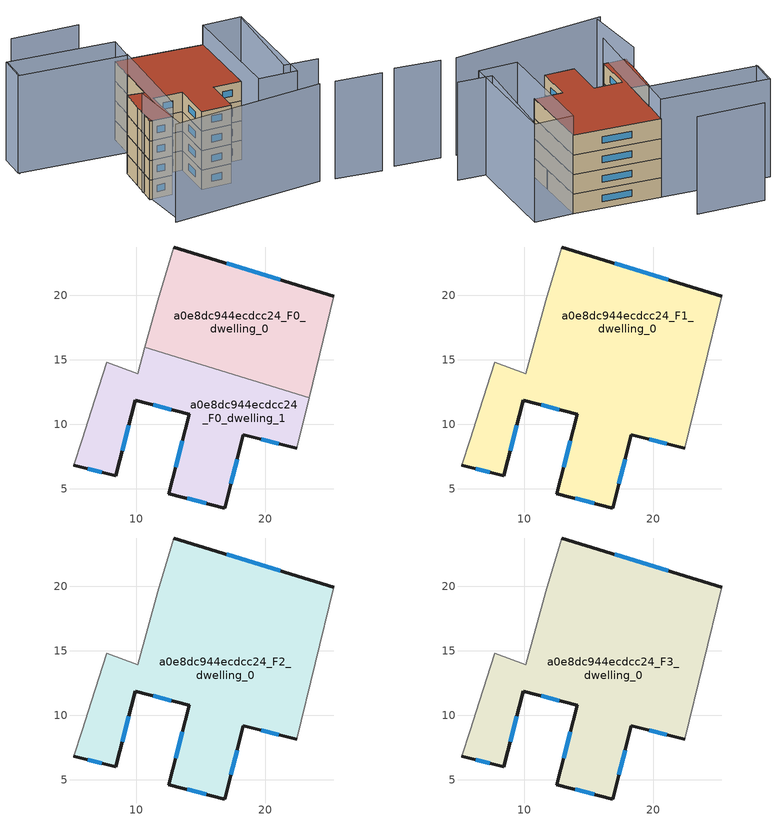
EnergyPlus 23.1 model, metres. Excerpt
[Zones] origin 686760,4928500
a0e8dc944ecdcc24_F0_dwelling_0
 floor ground (EU_floor_Construction): 25.3,19.93 23.38,12.05 10.64,15.95 11.64,19.58 12.88,23.75 z0
 wall outside (EU_wall_Construction): 25.3,19.93 12.88,23.75 z0:3
 wall adiabatic (EU_wall_Construction): 12.88,23.75 11.64,19.58 10.64,15.95 / 23.38,12.05 25.3,19.93 z0:3
 wall to a0e8dc944ecdcc24_F0_dwelling_1 (EU_wall_Construction): 10.64,15.95 23.38,12.05 z0:3
 window (EU_Window_Construction): 21.16,21.2 17.02,22.48 z1:2
a0e8dc944ecdcc24_F0_dwelling_1
 floor ground (EU_floor_Construction): 23.38,12.05 22.43,8.12 18.3,9.2 16.84,3.51 12.51,4.63 14.1,10.78 9.92,11.86 8.41,6.02 5.14,6.84 5.79,8.84 6.5,11.06 7.71,14.8 10.09,13.93 10.64,15.95 z0
 wall outside (EU_wall_Construction): 5.14,6.84 8.41,6.02 9.92,11.86 14.1,10.78 12.51,4.63 16.84,3.51 18.3,9.2 22.43,8.12 z0:3
 wall adiabatic (EU_wall_Construction): 10.64,15.95 10.09,13.93 7.71,14.8 6.5,11.06 5.79,8.84 5.14,6.84 / 22.43,8.12 23.38,12.05 z0:3
 window (EU_Window_Construction): 13.95,4.25 15.39,3.88 / 13.57,8.73 13.04,6.68 / 11.31,11.5 12.7,11.14 / 8.91,7.96 9.41,9.91 / 6.23,6.56 7.32,6.29 / 19.67,8.84 21.05,8.48 / 17.32,5.4 17.81,7.3 z1:2
a0e8dc944ecdcc24_F1_dwelling_0
 floor to a0e8dc944ecdcc24_F0_dwelling_0 (EU_floor_Construction): 25.3,19.93 23.38,12.05 10.64,15.95 11.64,19.58 12.88,23.75 z3
 floor to a0e8dc944ecdcc24_F0_dwelling_1 (EU_floor_Construction): 23.38,12.05 22.43,8.12 18.3,9.2 16.84,3.51 12.51,4.63 14.1,10.78 9.92,11.86 8.41,6.02 5.14,6.84 5.79,8.84 6.5,11.06 7.71,14.8 10.09,13.93 10.64,15.95 z3
 wall outside (EU_wall_Construction): 5.14,6.84 8.41,6.02 9.92,11.86 14.1,10.78 12.51,4.63 16.84,3.51 18.3,9.2 22.43,8.12 / 25.3,19.93 12.88,23.75 z3:6
 wall adiabatic (EU_wall_Construction): 12.88,23.75 11.64,19.58 10.09,13.93 7.71,14.8 6.5,11.06 5.79,8.84 5.14,6.84 / 22.43,8.12 25.3,19.93 z3:6
 window (EU_Window_Construction): 13.95,4.25 15.39,3.88 / 13.57,8.73 13.04,6.68 / 11.31,11.5 12.7,11.14 / 8.91,7.96 9.41,9.91 / 6.23,6.56 7.32,6.29 / 21.16,21.2 17.02,22.48 / 19.67,8.84 21.05,8.48 / 17.32,5.4 17.81,7.3 z4:5
a0e8dc944ecdcc24_F2_dwelling_0
 floor to a0e8dc944ecdcc24_F1_dwelling_0 (EU_floor_Construction): 25.3,19.93 22.43,8.12 18.3,9.2 16.84,3.51 12.51,4.63 14.1,10.78 9.92,11.86 8.41,6.02 5.14,6.84 5.79,8.84 6.5,11.06 7.71,14.8 10.09,13.93 11.64,19.58 12.88,23.75 z6
 wall outside (EU_wall_Construction): 5.14,6.84 8.41,6.02 9.92,11.86 14.1,10.78 12.51,4.63 16.84,3.51 18.3,9.2 22.43,8.12 / 25.3,19.93 12.88,23.75 z6:9
 wall adiabatic (EU_wall_Construction): 12.88,23.75 11.64,19.58 10.09,13.93 7.71,14.8 6.5,11.06 5.79,8.84 5.14,6.84 / 22.43,8.12 25.3,19.93 z6:9
 window (EU_Window_Construction): 13.95,4.25 15.39,3.88 / 13.57,8.73 13.04,6.68 / 11.31,11.5 12.7,11.14 / 8.91,7.96 9.41,9.91 / 6.23,6.56 7.32,6.29 / 21.16,21.2 17.02,22.48 / 19.67,8.84 21.05,8.48 / 17.32,5.4 17.81,7.3 z7:8
a0e8dc944ecdcc24_F3_dwelling_0
 floor to a0e8dc944ecdcc24_F2_dwelling_0 (EU_floor_Construction): 25.3,19.93 22.43,8.12 18.3,9.2 16.84,3.51 12.51,4.63 14.1,10.78 9.92,11.86 8.41,6.02 5.14,6.84 5.79,8.84 6.5,11.06 7.71,14.8 10.09,13.93 11.64,19.58 12.88,23.75 z9
 wall outside (EU_wall_Construction): 5.14,6.84 8.41,6.02 9.92,11.86 14.1,10.78 12.51,4.63 16.84,3.51 18.3,9.2 22.43,8.12 / 25.3,19.93 12.88,23.75 z9:12
 wall adiabatic (EU_wall_Construction): 12.88,23.75 11.64,19.58 10.09,13.93 7.71,14.8 6.5,11.06 5.79,8.84 5.14,6.84 / 22.43,8.12 25.3,19.93 z9:12
 window (EU_Window_Construction): 13.95,4.25 15.39,3.88 / 13.57,8.73 13.04,6.68 / 11.31,11.5 12.7,11.14 / 8.91,7.96 9.41,9.91 / 6.23,6.56 7.32,6.29 / 21.16,21.2 17.02,22.48 / 19.67,8.84 21.05,8.48 / 17.32,5.4 17.81,7.3 z10:11
 roof outside (EU_roof_Construction): 22.43,8.12 25.3,19.93 12.88,23.75 11.64,19.58 10.09,13.93 7.71,14.8 6.5,11.06 5.79,8.84 5.14,6.84 8.41,6.02 9.92,11.86 14.1,10.78 12.51,4.63 16.84,3.51 18.3,9.2 z12
shading: 3.63,-0.6 26.53,-3.69 / 35.14,-6.59 28.61,-4.45 / -2.3,28.39 -3.62,24.12 / 5.86,9.31 4.35,-0.31 / 31.09,2.19 26.24,3.68 / 26.24,3.68 30.73,18.28 / 11.82,19.84 7.35,4.62 / 12.32,30.86 2.54,33.51 / 21.01,2.67 25.3,19.94 / 25.3,19.94 30.93,18.54 / 30.93,18.54 26.65,1.27 / 26.65,1.27 21.01,2.67 / -2.5,28.46 12.91,23.74 / 12.91,23.74 11.64,19.59 / 11.64,19.59 -3.77,24.3 / -3.77,24.3 -2.5,28.46 z0:15
[Building]
EU S2 Campaign: North Axis=0; Terrain=City; Solar Distribution=FullExterior
[Site:Location]
Bologna: Latitude=44.5; Longitude=11.25; Time Zone=1; Elevation=37
[SizingPeriod:WeatherFileDays]
AnnualSizingPeriod: Begin Month=1; Begin Day of Month=1; End Month=12; End Day of Month=31; Day of Week for Start Day=Monday; Use Weather File Daylight Saving Period=No; Use Weather File Rain and Snow Indicators=No
[MATERIAL]
EU_InternalMass_Material: Roughness=MediumRough; Thickness=0.1; Conductivity=1; Density=1800; Specific Heat=900; Thermal Absorptance=0.9; Solar Absorptance=0.7; Visible Absorptance=0.7
[MATERIAL:NOMASS] Roughness=MediumRough; Thermal Absorptance=0.9; Solar Absorptance=0.7; Visible Absorptance=0.7
Name | Thermal Resistance
EU_wall_NoMass | 0.937881
EU_roof_NoMass | 0.548572
EU_floor_NoMass | 0.71348
[WINDOWMATERIAL:SIMPLEGLAZINGSYSTEM]
EU_Window_SimpleGlazing: UFactor=4.25633; Solar Heat Gain Coefficient=0.85; Visible Transmittance=0.85
[CONSTRUCTION]
EU_wall_Construction: EU_wall_NoMass
EU_roof_Construction: EU_roof_NoMass
EU_floor_Construction: EU_floor_NoMass
EU_InternalMass_Construction: EU_InternalMass_Material
EU_Window_Construction: EU_Window_SimpleGlazing
[ZONE] Type=1; Multiplier=1; Ceiling Height=autocalculate; Floor Area=autocalculate; Part of Total Floor Area=Yes
Name | Volume
a0e8dc944ecdcc24_F0_dwelling_0 | 320.425
a0e8dc944ecdcc24_F1_dwelling_0 | 640.835
a0e8dc944ecdcc24_F2_dwelling_0; a0e8dc944ecdcc24_F3_dwelling_0 | 640.836
a0e8dc944ecdcc24_F0_dwelling_1 | 320.412
[INTERNALMASS] Construction=EU_InternalMass_Construction
Name | Zone or ZoneList | Surface Area
a0e8dc944ecdcc24_F0_dwelling_0_EU_InternalMass | a0e8dc944ecdcc24_F0_dwelling_0 | 106.808
a0e8dc944ecdcc24_F0_dwelling_1_EU_InternalMass | a0e8dc944ecdcc24_F0_dwelling_1 | 106.804
a0e8dc944ecdcc24_F1_dwelling_0_EU_InternalMass | a0e8dc944ecdcc24_F1_dwelling_0 | 213.612
a0e8dc944ecdcc24_F2_dwelling_0_EU_InternalMass | a0e8dc944ecdcc24_F2_dwelling_0 | 213.612
a0e8dc944ecdcc24_F3_dwelling_0_EU_InternalMass | a0e8dc944ecdcc24_F3_dwelling_0 | 213.612
[OTHEREQUIPMENT] Fuel Type=Electricity; Design Level Calculation Method=Watts/Area; Power per Zone Floor Area=1; Fraction Latent=0; Fraction Radiant=0; Fraction Lost=0; Carbon Dioxide Generation Rate=0; EndUse Subcategory=EU_Step8_InternalGains
Name | Zone or ZoneList or Space or SpaceList | Schedule
EU_Step8_InternalGain_a0e8dc944ecdcc24_F0_dwelling_0_f000 | a0e8dc944ecdcc24_F0_dwelling_0 | EU_Step8_GainSchedule_a0e8dc944ecdcc24_F0_dwelling_0_f000
EU_Step8_InternalGain_a0e8dc944ecdcc24_F0_dwelling_1_f000 | a0e8dc944ecdcc24_F0_dwelling_1 | EU_Step8_GainSchedule_a0e8dc944ecdcc24_F0_dwelling_1_f000
EU_Step8_InternalGain_a0e8dc944ecdcc24_F1_dwelling_0_f000 | a0e8dc944ecdcc24_F1_dwelling_0 | EU_Step8_GainSchedule_a0e8dc944ecdcc24_F1_dwelling_0_f000
EU_Step8_InternalGain_a0e8dc944ecdcc24_F2_dwelling_0_f000 | a0e8dc944ecdcc24_F2_dwelling_0 | EU_Step8_GainSchedule_a0e8dc944ecdcc24_F2_dwelling_0_f000
EU_Step8_InternalGain_a0e8dc944ecdcc24_F3_dwelling_0_f000 | a0e8dc944ecdcc24_F3_dwelling_0 | EU_Step8_GainSchedule_a0e8dc944ecdcc24_F3_dwelling_0_f000
[ZONEVENTILATION:DESIGNFLOWRATE] Schedule=EU_AlwaysOn; Design Flow Rate Calculation Method=AirChanges/Hour; Air Changes per Hour=0.687892; Ventilation Type=Natural; Fan Pressure Rise=0; Fan Total Efficiency=1; Constant Term Coefficient=1; Temperature Term Coefficient=0; Velocity Term Coefficient=0; Velocity Squared Term Coefficient=0; Minimum Indoor Temperature=-100; Maximum Indoor Temperature=100; Delta Temperature=-100; Minimum Outdoor Temperature=-100; Maximum Outdoor Temperature=100; Maximum Wind Speed=40
Name | Zone or ZoneList or Space or SpaceList
EU_ConstantAir_a0e8dc944ecdcc24_F0_dwelling_0 | a0e8dc944ecdcc24_F0_dwelling_0
EU_ConstantAir_a0e8dc944ecdcc24_F0_dwelling_1 | a0e8dc944ecdcc24_F0_dwelling_1
EU_ConstantAir_a0e8dc944ecdcc24_F1_dwelling_0 | a0e8dc944ecdcc24_F1_dwelling_0
EU_ConstantAir_a0e8dc944ecdcc24_F2_dwelling_0 | a0e8dc944ecdcc24_F2_dwelling_0
EU_ConstantAir_a0e8dc944ecdcc24_F3_dwelling_0 | a0e8dc944ecdcc24_F3_dwelling_0
[HVACTEMPLATE:THERMOSTAT] Constant Heating Setpoint=20; Constant Cooling Setpoint=50
EU_HeatOnly_a0e8dc944ecdcc24_F0_dwelling_0; EU_HeatOnly_a0e8dc944ecdcc24_F0_dwelling_1; EU_HeatOnly_a0e8dc944ecdcc24_F1_dwelling_0; EU_HeatOnly_a0e8dc944ecdcc24_F2_dwelling_0; EU_HeatOnly_a0e8dc944ecdcc24_F3_dwelling_0
[HVACTEMPLATE:ZONE:IDEALLOADSAIRSYSTEM] System Availability Schedule=EU_AlwaysOn; Maximum Heating Supply Air Temperature=50; Minimum Cooling Supply Air Temperature=13; Maximum Heating Supply Air Humidity Ratio=0.0156; Minimum Cooling Supply Air Humidity Ratio=0.0077; Heating Limit=NoLimit; Cooling Limit=NoLimit; Heating Availability Schedule=EU_AlwaysOn; Cooling Availability Schedule=EU_CoolingOff; Dehumidification Control Type=ConstantSensibleHeatRatio; Cooling Sensible Heat Ratio=0.7; Dehumidification Setpoint=60; Humidification Control Type=None; Humidification Setpoint=30; Outdoor Air Method=None; Outdoor Air Flow Rate per Person=0.00944; Outdoor Air Flow Rate per Zone Floor Area=0; Outdoor Air Flow Rate per Zone=0; Demand Controlled Ventilation Type=None; Outdoor Air Economizer Type=NoEconomizer; Heat Recovery Type=None; Sensible Heat Recovery Effectiveness=0.7; Latent Heat Recovery Effectiveness=0.65
Name | Template Thermostat
a0e8dc944ecdcc24_F0_dwelling_0 | EU_HeatOnly_a0e8dc944ecdcc24_F0_dwelling_0
a0e8dc944ecdcc24_F0_dwelling_1 | EU_HeatOnly_a0e8dc944ecdcc24_F0_dwelling_1
a0e8dc944ecdcc24_F1_dwelling_0 | EU_HeatOnly_a0e8dc944ecdcc24_F1_dwelling_0
a0e8dc944ecdcc24_F2_dwelling_0 | EU_HeatOnly_a0e8dc944ecdcc24_F2_dwelling_0
a0e8dc944ecdcc24_F3_dwelling_0 | EU_HeatOnly_a0e8dc944ecdcc24_F3_dwelling_0
[SIZING:ZONE] Zone Cooling Design Supply Air Temperature Input Method=SupplyAirTemperature; Zone Cooling Design Supply Air Temperature=13; Zone Heating Design Supply Air Temperature Input Method=SupplyAirTemperature; Zone Heating Design Supply Air Temperature=50; Zone Cooling Design Supply Air Humidity Ratio=0.008; Zone Heating Design Supply Air Humidity Ratio=0.008; Cooling Design Air Flow Method=DesignDay; Cooling Design Air Flow Rate=0; Cooling Minimum Air Flow per Zone Floor Area=0.000762; Cooling Minimum Air Flow=0; Cooling Minimum Air Flow Fraction=0.2; Heating Design Air Flow Method=DesignDay; Heating Design Air Flow Rate=0; Heating Maximum Air Flow per Zone Floor Area=0.002032; Heating Maximum Air Flow=0.141576; Heating Maximum Air Flow Fraction=0.3; Account for Dedicated Outdoor Air System=No; Dedicated Outdoor Air System Control Strategy=NeutralSupplyAir; Dedicated Outdoor Air Low Setpoint Temperature for Design=autosize; Dedicated Outdoor Air High Setpoint Temperature for Design=autosize; Zone Load Sizing Method=Sensible Load Only No Latent Load; Zone Latent Cooling Design Supply Air Humidity Ratio Input Method=HumidityRatioDifference; Zone Cooling Design Supply Air Humidity Ratio Difference=0.005; Zone Latent Heating Design Supply Air Humidity Ratio Input Method=HumidityRatioDifference; Zone Humidification Design Supply Air Humidity Ratio Difference=0.005
a0e8dc944ecdcc24_F0_dwelling_0; a0e8dc944ecdcc24_F0_dwelling_1; a0e8dc944ecdcc24_F1_dwelling_0; a0e8dc944ecdcc24_F2_dwelling_0; a0e8dc944ecdcc24_F3_dwelling_0
[SCHEDULE:CONSTANT]
Name | Hourly Value
EU_AlwaysOn | 1
EU_CoolingOff | 0
[SCHEDULE:FILE] Column Number=1; Rows to Skip at Top=0; Number of Hours of Data=8760; Column Separator=Comma; Interpolate to Timestep=No; Minutes per Item=60; Adjust Schedule for Daylight Savings=Yes
Name | File
EU_Step8_GainSchedule_a0e8dc944ecdcc24_F0_dwelling_0_f000 | ../../schedules/a0e8dc944ecdcc24/a0e8dc944ecdcc24_F0_dwelling_0_f000_gain.csv
EU_Step8_GainSchedule_a0e8dc944ecdcc24_F0_dwelling_1_f000 | ../../schedules/a0e8dc944ecdcc24/a0e8dc944ecdcc24_F0_dwelling_1_f000_gain.csv
EU_Step8_GainSchedule_a0e8dc944ecdcc24_F1_dwelling_0_f000 | ../../schedules/a0e8dc944ecdcc24/a0e8dc944ecdcc24_F1_dwelling_0_f000_gain.csv
EU_Step8_GainSchedule_a0e8dc944ecdcc24_F2_dwelling_0_f000 | ../../schedules/a0e8dc944ecdcc24/a0e8dc944ecdcc24_F2_dwelling_0_f000_gain.csv
EU_Step8_GainSchedule_a0e8dc944ecdcc24_F3_dwelling_0_f000 | ../../schedules/a0e8dc944ecdcc24/a0e8dc944ecdcc24_F3_dwelling_0_f000_gain.csv
